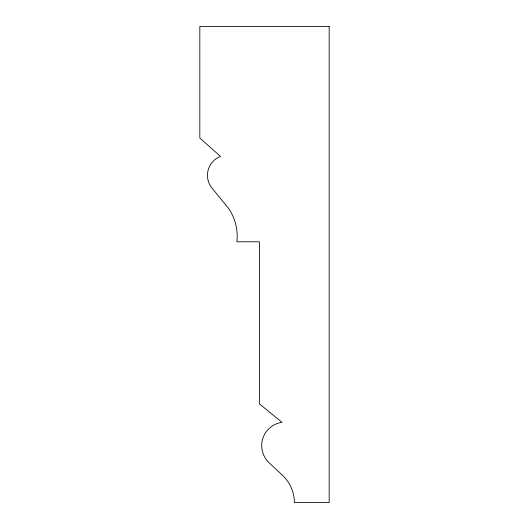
<?xml version="1.0" encoding="UTF-8"?>
<svg xmlns="http://www.w3.org/2000/svg" width="529" height="529" viewBox="0 0 529 529"><rect width="100%" height="100%" fill="white"/><g stroke="black" fill="none" stroke-linecap="round" stroke-linejoin="round"><path stroke-width="0.79" d="M329.177 26.45L199.823 26.45L199.823 138.016L220.5 156.412A20.247 20.247 0 0 0 211.805 187.888L228.528 208.314A49.779 49.779 0 0 1 236.886 241.793L259.408 241.793L259.408 403.865L282.03 422.321A23.514 23.514 0 0 0 268.56 462.22L283.828 476.589A37.579 37.579 0 0 1 294.362 502.55L329.177 502.55L329.177 26.45"/></g></svg>
